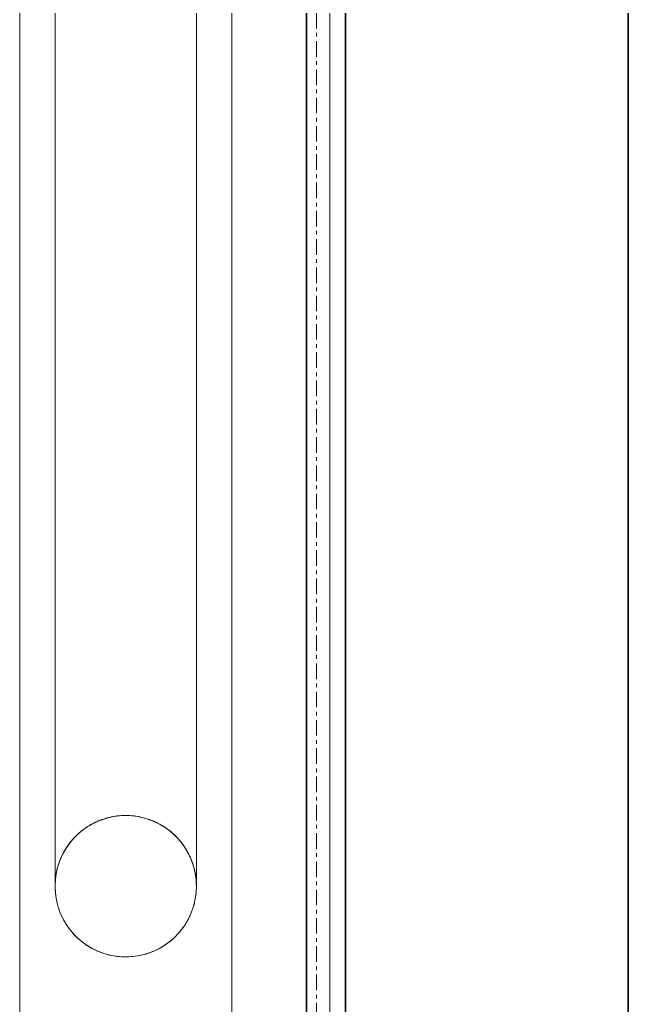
# Model space of a CAD drawing. Header units: millimetres. Extents: x -187664 to 435448, y -313239 to 299894.
# Drawn here: x 134017.9 to 134233.2, y -294757.9 to -294409.4 of the extents above; entities that cross this region are included whole.
import ezdxf

# ---------------------------------------------------------------- set-up
doc = ezdxf.new("R2010")
doc.units = ezdxf.units.MM
doc.linetypes.add('DPA_Grid _ Level 100', pattern=[10, 5.5, -1.6, 1.3, -1.6])
for name, color, linetype, lineweight in [('A-FLOR-HRAL', 7, 'Continuous', 25), ('A-GENM', 7, 'Continuous', 9), ('A-GLAZ-CWMG', 7, 'Continuous', 35), ('S-GRID', 7, 'Continuous', 0), ('WALL-E', 7, 'Continuous', 35)]:
    doc.layers.add(name, color=color, linetype=linetype, lineweight=lineweight)

# ---------------------------------------------------------------- blocks, each defined once
blk = doc.blocks.new('Rectangular Mullion - Mullion_H-Beam-17948301-2120-01 ENTRANCE 1 SECTION A')
at = {"layer": 'A-GLAZ-CWMG', "color": 7}
for p, q in [((-849117.13, 103450), (-849117.13, 101450)), ((-849117.1, 101450), (-849117.1, 103450)), ((-849017.13, 103450), (-849017.13, 101350)), ((-849017.1, 103450), (-849017.1, 101350))]:
    blk.add_line(p, q, dxfattribs=at)
blk = doc.blocks.new('BOLLARD - BOLLARD-17242057-2120-01 ENTRANCE 1 SECTION A')
at = {"layer": 'A-GENM', "color": 7}
blk.add_line((-849122.63, 101460), (-849122.63, 102410), dxfattribs=at)
blk = doc.blocks.new('Railing - 2800 _L_-10729080-2120-01 ENTRANCE 1 SECTION A')
at = {"layer": 'A-FLOR-HRAL', "color": 7, "lineweight": 9}
for p, q in [((-849219.87, 102508.5), (-849219.87, 101731)), ((-849169.87, 101731), (-849169.87, 102508.5))]:
    blk.add_line(p, q, dxfattribs=at)
at = {"layer": 'A-FLOR-HRAL', "color": 7, "lineweight": 18}
for start, end in [(0, 180), (180, 0)]:
    blk.add_arc((-849194.87, 101731), 25, start, end, dxfattribs=at)
at = {"layer": 'A-FLOR-HRAL', "color": 7, "lineweight": 9}
for points, knots in [([(-849203.11, 101754.6), (-849203.24, 101754.56), (-849203.8, 101754.36), (-849204.79, 101753.96), (-849206.05, 101753.38), (-849207.24, 101752.74), (-849208.37, 101752.06), (-849209.45, 101751.33), (-849210.47, 101750.55), (-849211.43, 101749.74), (-849212.34, 101748.9), (-849213.19, 101748.03), (-849213.98, 101747.14), (-849214.72, 101746.22), (-849215.63, 101744.97), (-849216.64, 101743.36), (-849217.65, 101741.38), (-849218.74, 101738.67), (-849219.64, 101735.22), (-849219.87, 101732.4), (-849219.87, 101731)], [0.1788554, 0.1788554, 0.1788554, 0.1788554, 0.1875, 0.21875, 0.25, 0.28125, 0.3125, 0.34375, 0.375, 0.40625, 0.4375, 0.46875, 0.5, 0.53125, 0.5625, 0.625, 0.6875, 0.75, 0.875, 1, 1, 1, 1]), ([(-849203.11, 101754.6), (-849203.24, 101754.56), (-849203.8, 101754.36), (-849204.79, 101753.96), (-849206.05, 101753.38), (-849207.24, 101752.74), (-849208.37, 101752.06), (-849209.45, 101751.33), (-849210.47, 101750.55), (-849211.43, 101749.74), (-849212.34, 101748.9), (-849213.19, 101748.03), (-849213.71, 101747.44), (-849213.97, 101747.13)], [0.1788554, 0.1788554, 0.1788554, 0.1788554, 0.1875, 0.21875, 0.25, 0.28125, 0.3125, 0.34375, 0.375, 0.40625, 0.4375, 0.46875, 0.5, 0.5, 0.5, 0.5]), ([(-849213.97, 101747.13), (-849213.71, 101747.44), (-849213.19, 101748.03), (-849212.34, 101748.9), (-849211.43, 101749.74), (-849210.47, 101750.55), (-849209.45, 101751.33), (-849208.37, 101752.06), (-849207.24, 101752.74), (-849206.05, 101753.38), (-849204.79, 101753.96), (-849203.8, 101754.36), (-849203.24, 101754.56), (-849203.11, 101754.6)], [0.5, 0.5, 0.5, 0.5, 0.53125, 0.5625, 0.59375, 0.625, 0.65625, 0.6875, 0.71875, 0.75, 0.78125, 0.8125, 0.8211446, 0.8211446, 0.8211446, 0.8211446]), ([(-849203.11, 101754.6), (-849203.24, 101754.56), (-849203.8, 101754.36), (-849204.79, 101753.96), (-849206.05, 101753.38), (-849207.24, 101752.74), (-849208.37, 101752.06), (-849209.45, 101751.33), (-849210.47, 101750.55), (-849211.43, 101749.74), (-849212.34, 101748.9), (-849213.19, 101748.03), (-849213.71, 101747.44), (-849213.97, 101747.13)], [0.1788554, 0.1788554, 0.1788554, 0.1788554, 0.1875, 0.21875, 0.25, 0.28125, 0.3125, 0.34375, 0.375, 0.40625, 0.4375, 0.46875, 0.5, 0.5, 0.5, 0.5]), ([(-849213.97, 101747.13), (-849213.71, 101747.44), (-849213.19, 101748.03), (-849212.34, 101748.9), (-849211.43, 101749.74), (-849210.47, 101750.55), (-849209.45, 101751.33), (-849208.37, 101752.06), (-849207.24, 101752.74), (-849206.05, 101753.38), (-849204.79, 101753.96), (-849203.8, 101754.36), (-849203.24, 101754.56), (-849203.11, 101754.6)], [0.5, 0.5, 0.5, 0.5, 0.53125, 0.5625, 0.59375, 0.625, 0.65625, 0.6875, 0.71875, 0.75, 0.78125, 0.8125, 0.8211446, 0.8211446, 0.8211446, 0.8211446]), ([(-849203.11, 101754.6), (-849203.24, 101754.56), (-849203.8, 101754.36), (-849204.79, 101753.96), (-849206.05, 101753.38), (-849207.24, 101752.74), (-849208.37, 101752.06), (-849209.45, 101751.33), (-849210.47, 101750.55), (-849211.43, 101749.74), (-849212.34, 101748.9), (-849213.19, 101748.03), (-849213.71, 101747.44), (-849213.97, 101747.13)], [0.1788554, 0.1788554, 0.1788554, 0.1788554, 0.1875, 0.21875, 0.25, 0.28125, 0.3125, 0.34375, 0.375, 0.40625, 0.4375, 0.46875, 0.5, 0.5, 0.5, 0.5]), ([(-849213.97, 101747.13), (-849213.71, 101747.44), (-849213.19, 101748.03), (-849212.34, 101748.9), (-849211.43, 101749.74), (-849210.47, 101750.55), (-849209.45, 101751.33), (-849208.37, 101752.06), (-849207.24, 101752.74), (-849206.05, 101753.38), (-849204.79, 101753.96), (-849203.8, 101754.36), (-849203.24, 101754.56), (-849203.11, 101754.6)], [0.5, 0.5, 0.5, 0.5, 0.53125, 0.5625, 0.59375, 0.625, 0.65625, 0.6875, 0.71875, 0.75, 0.78125, 0.8125, 0.8211446, 0.8211446, 0.8211446, 0.8211446]), ([(-849213.97, 101747.13), (-849213.71, 101747.44), (-849213.19, 101748.03), (-849212.34, 101748.9), (-849211.43, 101749.74), (-849210.47, 101750.55), (-849209.45, 101751.33), (-849208.37, 101752.06), (-849207.24, 101752.74), (-849206.05, 101753.38), (-849204.79, 101753.96), (-849203.8, 101754.36), (-849203.24, 101754.56), (-849203.11, 101754.6)], [0.5, 0.5, 0.5, 0.5, 0.53125, 0.5625, 0.59375, 0.625, 0.65625, 0.6875, 0.71875, 0.75, 0.78125, 0.8125, 0.8211446, 0.8211446, 0.8211446, 0.8211446]), ([(-849203.11, 101754.6), (-849203.24, 101754.56), (-849203.8, 101754.36), (-849204.79, 101753.96), (-849206.05, 101753.38), (-849207.24, 101752.74), (-849208.37, 101752.06), (-849209.45, 101751.33), (-849210.47, 101750.55), (-849211.43, 101749.74), (-849212.34, 101748.9), (-849213.19, 101748.03), (-849213.71, 101747.44), (-849213.97, 101747.13)], [0.1788554, 0.1788554, 0.1788554, 0.1788554, 0.1875, 0.21875, 0.25, 0.28125, 0.3125, 0.34375, 0.375, 0.40625, 0.4375, 0.46875, 0.5, 0.5, 0.5, 0.5]), ([(-849210.47, 101750.54), (-849209.44, 101751.36), (-849207.99, 101752.35), (-849206.43, 101753.18), (-849206.04, 101753.37)], [0.5753842, 0.5753842, 0.5753842, 0.5753842, 0.6785714, 0.7115096, 0.7115096, 0.7115096, 0.7115096]), ([(-849206.04, 101753.37), (-849205.63, 101753.57), (-849204.79, 101753.96), (-849203.8, 101754.36), (-849203.24, 101754.56), (-849203.11, 101754.6)], [0.75, 0.75, 0.75, 0.75, 0.78125, 0.8125, 0.82114459, 0.82114459, 0.82114459, 0.82114459]), ([(-849205.95, 101753.41), (-849205.74, 101753.52), (-849204.89, 101753.92), (-849203.94, 101754.31), (-849203.18, 101754.58), (-849203.1, 101754.61)], [0.71428571, 0.71428571, 0.71428571, 0.71428571, 0.73214286, 0.78571429, 0.79240731, 0.79240731, 0.79240731, 0.79240731]), ([(-849194.87, 101756), (-849195.88, 101756), (-849197.88, 101755.88), (-849200.32, 101755.43), (-849201.75, 101755.04), (-849202.25, 101754.89)], [0, 0, 0, 0, 0.0625, 0.125, 0.159008, 0.159008, 0.159008, 0.159008]), ([(-849202.25, 101754.89), (-849201.75, 101755.04), (-849200.32, 101755.43), (-849197.88, 101755.88), (-849195.88, 101756), (-849194.87, 101756)], [0.840992, 0.840992, 0.840992, 0.840992, 0.875, 0.9375, 1, 1, 1, 1]), ([(-849194.87, 101756), (-849195.88, 101756), (-849197.88, 101755.88), (-849200.32, 101755.43), (-849201.75, 101755.04), (-849202.25, 101754.89)], [0, 0, 0, 0, 0.0625, 0.125, 0.159008, 0.159008, 0.159008, 0.159008]), ([(-849202.25, 101754.89), (-849201.75, 101755.04), (-849200.32, 101755.43), (-849197.88, 101755.88), (-849195.88, 101756), (-849194.87, 101756)], [0.840992, 0.840992, 0.840992, 0.840992, 0.875, 0.9375, 1, 1, 1, 1]), ([(-849194.87, 101756), (-849195.88, 101756), (-849197.88, 101755.88), (-849200.32, 101755.43), (-849201.75, 101755.04), (-849202.25, 101754.89)], [0, 0, 0, 0, 0.0625, 0.125, 0.159008, 0.159008, 0.159008, 0.159008]), ([(-849202.25, 101754.89), (-849201.75, 101755.04), (-849200.32, 101755.43), (-849197.88, 101755.88), (-849195.88, 101756), (-849194.87, 101756)], [0.840992, 0.840992, 0.840992, 0.840992, 0.875, 0.9375, 1, 1, 1, 1]), ([(-849194.87, 101756), (-849195.88, 101756), (-849197.88, 101755.88), (-849200.32, 101755.43), (-849201.75, 101755.04), (-849202.25, 101754.89)], [0, 0, 0, 0, 0.0625, 0.125, 0.159008, 0.159008, 0.159008, 0.159008]), ([(-849202.25, 101754.89), (-849201.75, 101755.04), (-849200.32, 101755.43), (-849197.88, 101755.88), (-849195.88, 101756), (-849194.87, 101756)], [0.840992, 0.840992, 0.840992, 0.840992, 0.875, 0.9375, 1, 1, 1, 1]), ([(-849194.87, 101756), (-849195.88, 101756), (-849197.88, 101755.88), (-849200.32, 101755.43), (-849201.75, 101755.04), (-849202.25, 101754.89)], [0, 0, 0, 0, 0.0625, 0.125, 0.159008, 0.159008, 0.159008, 0.159008]), ([(-849202.21, 101754.9), (-849201.91, 101754.99), (-849201.42, 101755.13), (-849200.93, 101755.26), (-849200.75, 101755.3)], [0.8157514, 0.8157514, 0.8157514, 0.8157514, 0.83928571, 0.8537964, 0.8537964, 0.8537964, 0.8537964]), ([(-849200.62, 101755.33), (-849200.15, 101755.44), (-849198.29, 101755.82), (-849196.35, 101755.99), (-849194.87, 101756)], [0.8571429, 0.8571429, 0.8571429, 0.8571429, 0.8928571, 1, 1, 1, 1]), ([(-849187.29, 101754.82), (-849187.85, 101755), (-849189.35, 101755.42), (-849191.87, 101755.88), (-849193.86, 101756), (-849194.87, 101756)], [0.8363374, 0.8363374, 0.8363374, 0.8363374, 0.875, 0.9375, 1, 1, 1, 1]), ([(-849194.87, 101756), (-849193.86, 101756), (-849191.87, 101755.88), (-849189.35, 101755.42), (-849187.85, 101755), (-849187.29, 101754.82)], [0, 0, 0, 0, 0.0625, 0.125, 0.1636626, 0.1636626, 0.1636626, 0.1636626]), ([(-849187.29, 101754.82), (-849187.85, 101755), (-849189.35, 101755.42), (-849191.87, 101755.88), (-849193.86, 101756), (-849194.87, 101756)], [0.8363374, 0.8363374, 0.8363374, 0.8363374, 0.875, 0.9375, 1, 1, 1, 1]), ([(-849194.87, 101756), (-849193.86, 101756), (-849191.87, 101755.88), (-849189.35, 101755.42), (-849187.85, 101755), (-849187.29, 101754.82)], [0, 0, 0, 0, 0.0625, 0.125, 0.1636626, 0.1636626, 0.1636626, 0.1636626]), ([(-849187.29, 101754.82), (-849187.85, 101755), (-849189.35, 101755.42), (-849191.87, 101755.88), (-849193.86, 101756), (-849194.87, 101756)], [0.8363374, 0.8363374, 0.8363374, 0.8363374, 0.875, 0.9375, 1, 1, 1, 1]), ([(-849194.87, 101756), (-849193.86, 101756), (-849191.87, 101755.88), (-849189.35, 101755.42), (-849187.85, 101755), (-849187.29, 101754.82)], [0, 0, 0, 0, 0.0625, 0.125, 0.1636626, 0.1636626, 0.1636626, 0.1636626]), ([(-849187.29, 101754.82), (-849187.85, 101755), (-849189.35, 101755.42), (-849191.87, 101755.88), (-849193.86, 101756), (-849194.87, 101756)], [0.8363374, 0.8363374, 0.8363374, 0.8363374, 0.875, 0.9375, 1, 1, 1, 1]), ([(-849194.87, 101756), (-849193.86, 101756), (-849191.87, 101755.88), (-849189.35, 101755.42), (-849187.85, 101755), (-849187.29, 101754.82)], [0, 0, 0, 0, 0.0625, 0.125, 0.1636626, 0.1636626, 0.1636626, 0.1636626]), ([(-849187.29, 101754.82), (-849187.85, 101755), (-849189.35, 101755.42), (-849191.87, 101755.88), (-849193.86, 101756), (-849194.87, 101756)], [0.8363374, 0.8363374, 0.8363374, 0.8363374, 0.875, 0.9375, 1, 1, 1, 1]), ([(-849186.64, 101754.6), (-849186.51, 101754.56), (-849185.94, 101754.36), (-849184.95, 101753.96), (-849184.12, 101753.57), (-849183.71, 101753.37)], [0.17885541, 0.17885541, 0.17885541, 0.17885541, 0.1875, 0.21875, 0.25, 0.25, 0.25, 0.25]), ([(-849183.71, 101753.37), (-849184.12, 101753.57), (-849184.95, 101753.96), (-849185.94, 101754.36), (-849186.51, 101754.56), (-849186.64, 101754.6)], [0.75, 0.75, 0.75, 0.75, 0.78125, 0.8125, 0.82114459, 0.82114459, 0.82114459, 0.82114459]), ([(-849186.64, 101754.6), (-849186.51, 101754.56), (-849185.94, 101754.36), (-849184.95, 101753.96), (-849184.12, 101753.57), (-849183.71, 101753.37)], [0.17885541, 0.17885541, 0.17885541, 0.17885541, 0.1875, 0.21875, 0.25, 0.25, 0.25, 0.25]), ([(-849183.71, 101753.37), (-849184.12, 101753.57), (-849184.95, 101753.96), (-849185.94, 101754.36), (-849186.51, 101754.56), (-849186.64, 101754.6)], [0.75, 0.75, 0.75, 0.75, 0.78125, 0.8125, 0.82114459, 0.82114459, 0.82114459, 0.82114459]), ([(-849186.64, 101754.6), (-849186.51, 101754.56), (-849185.94, 101754.36), (-849184.95, 101753.96), (-849184.12, 101753.57), (-849183.71, 101753.37)], [0.17885541, 0.17885541, 0.17885541, 0.17885541, 0.1875, 0.21875, 0.25, 0.25, 0.25, 0.25]), ([(-849183.71, 101753.37), (-849184.12, 101753.57), (-849184.95, 101753.96), (-849185.94, 101754.36), (-849186.51, 101754.56), (-849186.64, 101754.6)], [0.75, 0.75, 0.75, 0.75, 0.78125, 0.8125, 0.82114459, 0.82114459, 0.82114459, 0.82114459]), ([(-849186.64, 101754.6), (-849186.51, 101754.56), (-849185.94, 101754.36), (-849184.95, 101753.96), (-849184.12, 101753.57), (-849183.71, 101753.37)], [0.17885541, 0.17885541, 0.17885541, 0.17885541, 0.1875, 0.21875, 0.25, 0.25, 0.25, 0.25]), ([(-849169.87, 101731), (-849169.87, 101732.4), (-849170.11, 101735.22), (-849171, 101738.67), (-849172.09, 101741.38), (-849173.11, 101743.36), (-849174.12, 101744.97), (-849175.03, 101746.22), (-849175.77, 101747.14), (-849176.56, 101748.03), (-849177.41, 101748.9), (-849178.31, 101749.74), (-849179.28, 101750.55), (-849180.3, 101751.33), (-849181.38, 101752.06), (-849182.51, 101752.74), (-849183.7, 101753.38), (-849184.95, 101753.96), (-849185.94, 101754.36), (-849186.51, 101754.56), (-849186.64, 101754.6)], [0, 0, 0, 0, 0.125, 0.25, 0.3125, 0.375, 0.4375, 0.46875, 0.5, 0.53125, 0.5625, 0.59375, 0.625, 0.65625, 0.6875, 0.71875, 0.75, 0.78125, 0.8125, 0.8211446, 0.8211446, 0.8211446, 0.8211446]), ([(-849186.64, 101754.6), (-849186.51, 101754.56), (-849185.94, 101754.36), (-849184.95, 101753.96), (-849184.12, 101753.57), (-849183.71, 101753.37)], [0.17885541, 0.17885541, 0.17885541, 0.17885541, 0.1875, 0.21875, 0.25, 0.25, 0.25, 0.25]), ([(-849183.71, 101753.37), (-849184.12, 101753.57), (-849184.95, 101753.96), (-849185.94, 101754.36), (-849186.51, 101754.56), (-849186.64, 101754.6)], [0.75, 0.75, 0.75, 0.75, 0.78125, 0.8125, 0.82114459, 0.82114459, 0.82114459, 0.82114459]), ([(-849182.9, 101752.95), (-849182.78, 101752.88), (-849182.26, 101752.59), (-849181.38, 101752.06), (-849180.3, 101751.33), (-849179.62, 101750.81), (-849179.29, 101750.55)], [0.271017, 0.271017, 0.271017, 0.271017, 0.28125, 0.3125, 0.34375, 0.375, 0.375, 0.375, 0.375]), ([(-849170.23, 101735.2), (-849170.47, 101736.6), (-849171, 101738.67), (-849172.09, 101741.38), (-849173.11, 101743.36), (-849174.12, 101744.97), (-849175.03, 101746.22), (-849175.77, 101747.14), (-849176.56, 101748.03), (-849177.41, 101748.9), (-849178.31, 101749.74), (-849179.28, 101750.55), (-849180.3, 101751.33), (-849181.38, 101752.06), (-849182.26, 101752.59), (-849182.78, 101752.88), (-849182.9, 101752.95)], [0.125, 0.125, 0.125, 0.125, 0.25, 0.3125, 0.375, 0.4375, 0.46875, 0.5, 0.53125, 0.5625, 0.59375, 0.625, 0.65625, 0.6875, 0.71875, 0.728983, 0.728983, 0.728983, 0.728983]), ([(-849182.9, 101752.95), (-849182.78, 101752.88), (-849182.26, 101752.59), (-849181.38, 101752.06), (-849180.3, 101751.33), (-849179.28, 101750.55), (-849178.31, 101749.74), (-849177.41, 101748.9), (-849176.56, 101748.03), (-849175.77, 101747.14), (-849175.03, 101746.22), (-849174.12, 101744.97), (-849173.11, 101743.36), (-849172.09, 101741.38), (-849171, 101738.67), (-849170.11, 101735.22), (-849169.87, 101732.4), (-849169.87, 101731)], [0.271017, 0.271017, 0.271017, 0.271017, 0.28125, 0.3125, 0.34375, 0.375, 0.40625, 0.4375, 0.46875, 0.5, 0.53125, 0.5625, 0.625, 0.6875, 0.75, 0.875, 1, 1, 1, 1]), ([(-849169.87, 101731), (-849169.87, 101732.4), (-849170.11, 101735.22), (-849171, 101738.67), (-849172.09, 101741.38), (-849173.11, 101743.36), (-849174.12, 101744.97), (-849175.03, 101746.22), (-849175.77, 101747.14), (-849176.56, 101748.03), (-849177.41, 101748.9), (-849178.31, 101749.74), (-849179.28, 101750.55), (-849180.3, 101751.33), (-849181.38, 101752.06), (-849182.26, 101752.59), (-849182.78, 101752.88), (-849182.9, 101752.95)], [0, 0, 0, 0, 0.125, 0.25, 0.3125, 0.375, 0.4375, 0.46875, 0.5, 0.53125, 0.5625, 0.59375, 0.625, 0.65625, 0.6875, 0.71875, 0.728983, 0.728983, 0.728983, 0.728983]), ([(-849182.9, 101752.95), (-849182.78, 101752.88), (-849182.26, 101752.59), (-849181.38, 101752.06), (-849180.3, 101751.33), (-849179.28, 101750.55), (-849178.31, 101749.74), (-849177.41, 101748.9), (-849176.56, 101748.03), (-849175.77, 101747.14), (-849175.03, 101746.22), (-849174.12, 101744.97), (-849173.11, 101743.36), (-849172.09, 101741.38), (-849171, 101738.67), (-849170.11, 101735.22), (-849169.87, 101732.4), (-849169.87, 101731)], [0.271017, 0.271017, 0.271017, 0.271017, 0.28125, 0.3125, 0.34375, 0.375, 0.40625, 0.4375, 0.46875, 0.5, 0.53125, 0.5625, 0.625, 0.6875, 0.75, 0.875, 1, 1, 1, 1]), ([(-849169.87, 101731), (-849169.87, 101732.4), (-849170.11, 101735.22), (-849171, 101738.67), (-849172.09, 101741.38), (-849173.11, 101743.36), (-849174.12, 101744.97), (-849175.03, 101746.22), (-849175.77, 101747.14), (-849176.56, 101748.03), (-849177.41, 101748.9), (-849178.31, 101749.74), (-849179.28, 101750.55), (-849180.3, 101751.33), (-849181.38, 101752.06), (-849182.26, 101752.59), (-849182.78, 101752.88), (-849182.9, 101752.95)], [0, 0, 0, 0, 0.125, 0.25, 0.3125, 0.375, 0.4375, 0.46875, 0.5, 0.53125, 0.5625, 0.59375, 0.625, 0.65625, 0.6875, 0.71875, 0.728983, 0.728983, 0.728983, 0.728983]), ([(-849182.9, 101752.95), (-849182.78, 101752.88), (-849182.26, 101752.59), (-849181.38, 101752.06), (-849180.3, 101751.33), (-849179.28, 101750.55), (-849178.31, 101749.74), (-849177.41, 101748.9), (-849176.56, 101748.03), (-849175.77, 101747.14), (-849175.03, 101746.22), (-849174.12, 101744.97), (-849173.11, 101743.36), (-849172.09, 101741.38), (-849171, 101738.67), (-849170.11, 101735.22), (-849169.87, 101732.4), (-849169.87, 101731)], [0.271017, 0.271017, 0.271017, 0.271017, 0.28125, 0.3125, 0.34375, 0.375, 0.40625, 0.4375, 0.46875, 0.5, 0.53125, 0.5625, 0.625, 0.6875, 0.75, 0.875, 1, 1, 1, 1]), ([(-849182.9, 101752.95), (-849182.78, 101752.88), (-849182.26, 101752.59), (-849181.38, 101752.06), (-849180.3, 101751.33), (-849179.28, 101750.55), (-849178.31, 101749.74), (-849177.41, 101748.9), (-849176.56, 101748.03), (-849175.77, 101747.14), (-849175.03, 101746.22), (-849174.12, 101744.97), (-849173.11, 101743.36), (-849172.09, 101741.38), (-849171, 101738.67), (-849170.11, 101735.22), (-849169.87, 101732.4), (-849169.87, 101731)], [0.271017, 0.271017, 0.271017, 0.271017, 0.28125, 0.3125, 0.34375, 0.375, 0.40625, 0.4375, 0.46875, 0.5, 0.53125, 0.5625, 0.625, 0.6875, 0.75, 0.875, 1, 1, 1, 1]), ([(-849169.87, 101731), (-849169.87, 101732.4), (-849170.11, 101735.22), (-849171, 101738.67), (-849172.09, 101741.38), (-849173.11, 101743.36), (-849174.12, 101744.97), (-849175.03, 101746.22), (-849175.77, 101747.14), (-849176.56, 101748.03), (-849177.41, 101748.9), (-849178.31, 101749.74), (-849179.28, 101750.55), (-849180.3, 101751.33), (-849181.38, 101752.06), (-849182.26, 101752.59), (-849182.78, 101752.88), (-849182.9, 101752.95)], [0, 0, 0, 0, 0.125, 0.25, 0.3125, 0.375, 0.4375, 0.46875, 0.5, 0.53125, 0.5625, 0.59375, 0.625, 0.65625, 0.6875, 0.71875, 0.728983, 0.728983, 0.728983, 0.728983]), ([(-849219.87, 101731), (-849219.87, 101732.4), (-849219.64, 101735.22), (-849218.74, 101738.67), (-849217.65, 101741.38), (-849216.64, 101743.36), (-849215.63, 101744.97), (-849214.77, 101746.15), (-849214.34, 101746.69), (-849214.15, 101746.92)], [0, 0, 0, 0, 0.125, 0.25, 0.3125, 0.375, 0.4375, 0.46875, 0.4927753, 0.4927753, 0.4927753, 0.4927753]), ([(-849214.15, 101746.92), (-849214.34, 101746.69), (-849214.77, 101746.15), (-849215.63, 101744.97), (-849216.64, 101743.36), (-849217.65, 101741.38), (-849218.74, 101738.67), (-849219.64, 101735.22), (-849219.87, 101732.4), (-849219.87, 101731)], [0.5072247, 0.5072247, 0.5072247, 0.5072247, 0.53125, 0.5625, 0.625, 0.6875, 0.75, 0.875, 1, 1, 1, 1]), ([(-849219.87, 101731), (-849219.87, 101732.4), (-849219.64, 101735.22), (-849218.74, 101738.67), (-849217.65, 101741.38), (-849216.64, 101743.36), (-849215.63, 101744.97), (-849214.77, 101746.15), (-849214.34, 101746.69), (-849214.15, 101746.92)], [0, 0, 0, 0, 0.125, 0.25, 0.3125, 0.375, 0.4375, 0.46875, 0.4927753, 0.4927753, 0.4927753, 0.4927753]), ([(-849214.15, 101746.92), (-849214.34, 101746.69), (-849214.77, 101746.15), (-849215.63, 101744.97), (-849216.64, 101743.36), (-849217.65, 101741.38), (-849218.74, 101738.67), (-849219.64, 101735.22), (-849219.87, 101732.4), (-849219.87, 101731)], [0.5072247, 0.5072247, 0.5072247, 0.5072247, 0.53125, 0.5625, 0.625, 0.6875, 0.75, 0.875, 1, 1, 1, 1]), ([(-849219.87, 101731), (-849219.87, 101732.4), (-849219.64, 101735.22), (-849218.74, 101738.67), (-849217.65, 101741.38), (-849216.64, 101743.36), (-849215.63, 101744.97), (-849214.77, 101746.15), (-849214.34, 101746.69), (-849214.15, 101746.92)], [0, 0, 0, 0, 0.125, 0.25, 0.3125, 0.375, 0.4375, 0.46875, 0.4927753, 0.4927753, 0.4927753, 0.4927753]), ([(-849219.87, 101731), (-849219.87, 101732.4), (-849219.64, 101735.22), (-849218.74, 101738.67), (-849217.65, 101741.38), (-849216.64, 101743.36), (-849215.63, 101744.97), (-849214.77, 101746.15), (-849214.34, 101746.69), (-849214.15, 101746.92)], [0, 0, 0, 0, 0.125, 0.25, 0.3125, 0.375, 0.4375, 0.46875, 0.4927753, 0.4927753, 0.4927753, 0.4927753]), ([(-849214.15, 101746.92), (-849214.34, 101746.69), (-849214.77, 101746.15), (-849215.63, 101744.97), (-849216.64, 101743.36), (-849217.65, 101741.38), (-849218.74, 101738.67), (-849219.64, 101735.22), (-849219.87, 101732.4), (-849219.87, 101731)], [0.5072247, 0.5072247, 0.5072247, 0.5072247, 0.53125, 0.5625, 0.625, 0.6875, 0.75, 0.875, 1, 1, 1, 1]), ([(-849214.15, 101746.92), (-849214.34, 101746.69), (-849214.77, 101746.15), (-849215.63, 101744.97), (-849216.64, 101743.36), (-849217.65, 101741.38), (-849218.74, 101738.67), (-849219.28, 101736.6), (-849219.52, 101735.2)], [0.5072247, 0.5072247, 0.5072247, 0.5072247, 0.53125, 0.5625, 0.625, 0.6875, 0.75, 0.875, 0.875, 0.875, 0.875]), ([(-849215.17, 101745.6), (-849215.02, 101745.81), (-849214.71, 101746.22), (-849214.39, 101746.63), (-849214.22, 101746.83)], [0.44807091, 0.44807091, 0.44807091, 0.44807091, 0.46875, 0.48960226, 0.48960226, 0.48960226, 0.48960226]), ([(-849175.53, 101746.83), (-849175.36, 101746.63), (-849175.04, 101746.22), (-849174.73, 101745.81), (-849174.58, 101745.6)], [0.51039774, 0.51039774, 0.51039774, 0.51039774, 0.53125, 0.55192909, 0.55192909, 0.55192909, 0.55192909]), ([(-849217.03, 101742.58), (-849216.92, 101742.79), (-849216.6, 101743.4), (-849215.98, 101744.43), (-849215.44, 101745.22), (-849215.15, 101745.63)], [0.30285241, 0.30285241, 0.30285241, 0.30285241, 0.32142857, 0.35714286, 0.39658277, 0.39658277, 0.39658277, 0.39658277]), ([(-849174.6, 101745.63), (-849174.04, 101744.85), (-849173.39, 101743.85), (-849172.82, 101742.79), (-849172.71, 101742.58)], [0.60341723, 0.60341723, 0.60341723, 0.60341723, 0.67857143, 0.69714759, 0.69714759, 0.69714759, 0.69714759]), ([(-849218.97, 101737.66), (-849218.81, 101738.26), (-849218.48, 101739.29), (-849218.03, 101740.42), (-849217.8, 101740.95), (-849217.76, 101741.06)], [0.16735526, 0.16735526, 0.16735526, 0.16735526, 0.21428571, 0.25, 0.25927194, 0.25927194, 0.25927194, 0.25927194]), ([(-849217.77, 101741.04), (-849217.72, 101741.15), (-849217.49, 101741.66), (-849217.25, 101742.16), (-849217.04, 101742.56)], [0.30208461, 0.30208461, 0.30208461, 0.30208461, 0.3125, 0.34971597, 0.34971597, 0.34971597, 0.34971597]), ([(-849172.71, 101742.56), (-849172.5, 101742.16), (-849172.25, 101741.66), (-849172.03, 101741.15), (-849171.98, 101741.04)], [0.65028403, 0.65028403, 0.65028403, 0.65028403, 0.6875, 0.69791539, 0.69791539, 0.69791539, 0.69791539]), ([(-849171.99, 101741.06), (-849171.76, 101740.53), (-849171.31, 101739.41), (-849170.94, 101738.26), (-849170.77, 101737.66)], [0.74072806, 0.74072806, 0.74072806, 0.74072806, 0.78571429, 0.83264474, 0.83264474, 0.83264474, 0.83264474]), ([(-849219.87, 101731), (-849219.86, 101731.99), (-849219.75, 101733.73), (-849219.49, 101735.41), (-849219.34, 101736.13)], [0, 0, 0, 0, 0.0714286, 0.1277051, 0.1277051, 0.1277051, 0.1277051]), ([(-849170.41, 101736.14), (-849170.36, 101735.87), (-849170.05, 101734.21), (-849169.9, 101732.49), (-849169.87, 101731)], [0.8722949, 0.8722949, 0.8722949, 0.8722949, 0.8928571, 1, 1, 1, 1]), ([(-849214.41, 101715.41), (-849215.26, 101716.47), (-849216.22, 101717.88), (-849217.18, 101719.7), (-849217.77, 101720.94), (-849218.44, 101722.56), (-849219.08, 101724.59), (-849219.66, 101727.35), (-849219.85, 101729.51), (-849219.87, 101731)], [0.5714286, 0.5714286, 0.5714286, 0.5714286, 0.6785714, 0.7053571, 0.7321429, 0.7857143, 0.8392857, 0.8928571, 1, 1, 1, 1]), ([(-849169.87, 101731), (-849169.89, 101730.01), (-849170.01, 101728.06), (-849170.48, 101725.26), (-849171.15, 101723), (-849171.84, 101721.26), (-849172.41, 101720), (-849173.04, 101718.79), (-849173.98, 101717.22), (-849174.77, 101716.11), (-849175.33, 101715.41)], [0, 0, 0, 0, 0.0714286, 0.1428571, 0.2142857, 0.25, 0.2857143, 0.3214286, 0.3571429, 0.4285714, 0.4285714, 0.4285714, 0.4285714]), ([(-849203.1, 101707.39), (-849204.08, 101707.73), (-849206.77, 101708.87), (-849210.73, 101711.41), (-849213.28, 101713.99), (-849214.41, 101715.41)], [0.2075927, 0.2075927, 0.2075927, 0.2075927, 0.2857143, 0.4285714, 0.5714286, 0.5714286, 0.5714286, 0.5714286]), ([(-849175.33, 101715.41), (-849176.46, 101713.99), (-849178.7, 101711.74), (-849181.94, 101709.52), (-849184.42, 101708.26), (-849185.81, 101707.69), (-849186.56, 101707.42), (-849186.65, 101707.39)], [0.4285714, 0.4285714, 0.4285714, 0.4285714, 0.5714286, 0.6785714, 0.7321429, 0.7857143, 0.7924073, 0.7924073, 0.7924073, 0.7924073]), ([(-849194.87, 101706), (-849196.84, 101706.01), (-849199.31, 101706.3), (-849201.69, 101706.94), (-849202.21, 101707.1)], [0, 0, 0, 0, 0.1428571, 0.1842486, 0.1842486, 0.1842486, 0.1842486]), ([(-849187.32, 101707.17), (-849187.69, 101707.05), (-849188.75, 101706.74), (-849191.22, 101706.2), (-849193.4, 101706.01), (-849194.87, 101706)], [0.8101563, 0.8101563, 0.8101563, 0.8101563, 0.8392857, 0.8928571, 1, 1, 1, 1])]:
    blk.add_open_spline(points, degree=3, knots=knots, dxfattribs=at)
for points in [[(-849210.46, 101750.55), (-849210.13, 101750.81), (-849209.45, 101751.33), (-849208.37, 101752.06), (-849207.24, 101752.74), (-849206.44, 101753.17), (-849206.04, 101753.37)], [(-849202.25, 101754.89), (-849201.75, 101755.04), (-849201.25, 101755.18), (-849200.74, 101755.3)], [(-849200.74, 101755.3), (-849199.8, 101755.53), (-849197.88, 101755.88), (-849195.88, 101756), (-849194.87, 101756)], [(-849194.87, 101756), (-849192.9, 101755.99), (-849190.99, 101755.77), (-849189.13, 101755.33)], [(-849194.87, 101756), (-849193.86, 101756), (-849191.87, 101755.88), (-849189.95, 101755.53), (-849189.01, 101755.3)], [(-849189.13, 101755.33), (-849188.52, 101755.19), (-849187.92, 101755.02), (-849187.32, 101754.83)], [(-849189.01, 101755.3), (-849188.43, 101755.16), (-849187.85, 101755), (-849187.29, 101754.82)], [(-849186.65, 101754.61), (-849185.67, 101754.27), (-849184.72, 101753.87), (-849183.8, 101753.41)], [(-849214.13, 101746.95), (-849213.07, 101748.22), (-849211.89, 101749.39), (-849210.59, 101750.44)], [(-849182.91, 101752.95), (-849181.62, 101752.25), (-849180.4, 101751.44), (-849179.28, 101750.54)], [(-849179.16, 101750.44), (-849177.83, 101749.36), (-849176.62, 101748.16), (-849175.53, 101746.84)], [(-849219.34, 101736.12), (-849219.24, 101736.63), (-849219.12, 101737.13), (-849218.98, 101737.64)], [(-849170.77, 101737.64), (-849170.63, 101737.13), (-849170.51, 101736.63), (-849170.4, 101736.12)]]:
    blk.add_open_spline(points, degree=3, dxfattribs=at)
blk = doc.blocks.new('Railing - 2800 _L_-V381-2120-01 ENTRANCE 1 SECTION A')
at = {"layer": 'A-FLOR-HRAL', "color": 7, "lineweight": 9}
for p, q in [((-849232.37, 102625), (-849232.37, 101453.2)), ((-849157.37, 101453.2), (-849157.37, 102625)), ((-849219.87, 102508.5), (-849219.87, 101731)), ((-849169.87, 101731), (-849169.87, 102508.5))]:
    blk.add_line(p, q, dxfattribs=at)
at = {"layer": 'A-FLOR-HRAL', "color": 7, "lineweight": 18}
for start, end in [(0, 180), (180, 0)]:
    blk.add_arc((-849194.87, 101731), 25, start, end, dxfattribs=at)
at = {"layer": 'A-FLOR-HRAL', "color": 7, "lineweight": 9}
for points, knots in [([(-849213.97, 101747.13), (-849213.71, 101747.44), (-849213.19, 101748.03), (-849212.34, 101748.9), (-849211.43, 101749.74), (-849210.47, 101750.55), (-849209.45, 101751.33), (-849208.37, 101752.06), (-849207.24, 101752.74), (-849206.05, 101753.38), (-849204.79, 101753.96), (-849203.8, 101754.36), (-849203.24, 101754.56), (-849203.11, 101754.6)], [0.5, 0.5, 0.5, 0.5, 0.53125, 0.5625, 0.59375, 0.625, 0.65625, 0.6875, 0.71875, 0.75, 0.78125, 0.8125, 0.8211446, 0.8211446, 0.8211446, 0.8211446]), ([(-849203.11, 101754.6), (-849203.24, 101754.56), (-849203.8, 101754.36), (-849204.79, 101753.96), (-849206.05, 101753.38), (-849207.24, 101752.74), (-849208.37, 101752.06), (-849209.45, 101751.33), (-849210.47, 101750.55), (-849211.43, 101749.74), (-849212.34, 101748.9), (-849213.19, 101748.03), (-849213.71, 101747.44), (-849213.97, 101747.13)], [0.1788554, 0.1788554, 0.1788554, 0.1788554, 0.1875, 0.21875, 0.25, 0.28125, 0.3125, 0.34375, 0.375, 0.40625, 0.4375, 0.46875, 0.5, 0.5, 0.5, 0.5]), ([(-849213.97, 101747.13), (-849213.71, 101747.44), (-849213.19, 101748.03), (-849212.34, 101748.9), (-849211.43, 101749.74), (-849210.47, 101750.55), (-849209.45, 101751.33), (-849208.37, 101752.06), (-849207.24, 101752.74), (-849206.05, 101753.38), (-849204.79, 101753.96), (-849203.8, 101754.36), (-849203.24, 101754.56), (-849203.11, 101754.6)], [0.5, 0.5, 0.5, 0.5, 0.53125, 0.5625, 0.59375, 0.625, 0.65625, 0.6875, 0.71875, 0.75, 0.78125, 0.8125, 0.8211446, 0.8211446, 0.8211446, 0.8211446]), ([(-849203.11, 101754.6), (-849203.24, 101754.56), (-849203.8, 101754.36), (-849204.79, 101753.96), (-849206.05, 101753.38), (-849207.24, 101752.74), (-849208.37, 101752.06), (-849209.45, 101751.33), (-849210.47, 101750.55), (-849211.43, 101749.74), (-849212.34, 101748.9), (-849213.19, 101748.03), (-849213.71, 101747.44), (-849213.97, 101747.13)], [0.1788554, 0.1788554, 0.1788554, 0.1788554, 0.1875, 0.21875, 0.25, 0.28125, 0.3125, 0.34375, 0.375, 0.40625, 0.4375, 0.46875, 0.5, 0.5, 0.5, 0.5]), ([(-849213.97, 101747.13), (-849213.71, 101747.44), (-849213.19, 101748.03), (-849212.34, 101748.9), (-849211.43, 101749.74), (-849210.47, 101750.55), (-849209.45, 101751.33), (-849208.37, 101752.06), (-849207.24, 101752.74), (-849206.05, 101753.38), (-849204.79, 101753.96), (-849203.8, 101754.36), (-849203.24, 101754.56), (-849203.11, 101754.6)], [0.5, 0.5, 0.5, 0.5, 0.53125, 0.5625, 0.59375, 0.625, 0.65625, 0.6875, 0.71875, 0.75, 0.78125, 0.8125, 0.8211446, 0.8211446, 0.8211446, 0.8211446]), ([(-849203.11, 101754.6), (-849203.24, 101754.56), (-849203.8, 101754.36), (-849204.79, 101753.96), (-849206.05, 101753.38), (-849207.24, 101752.74), (-849208.37, 101752.06), (-849209.45, 101751.33), (-849210.47, 101750.55), (-849211.43, 101749.74), (-849212.34, 101748.9), (-849213.19, 101748.03), (-849213.71, 101747.44), (-849213.97, 101747.13)], [0.1788554, 0.1788554, 0.1788554, 0.1788554, 0.1875, 0.21875, 0.25, 0.28125, 0.3125, 0.34375, 0.375, 0.40625, 0.4375, 0.46875, 0.5, 0.5, 0.5, 0.5]), ([(-849213.97, 101747.13), (-849213.71, 101747.44), (-849213.19, 101748.03), (-849212.34, 101748.9), (-849211.43, 101749.74), (-849210.47, 101750.55), (-849209.45, 101751.33), (-849208.37, 101752.06), (-849207.24, 101752.74), (-849206.05, 101753.38), (-849204.79, 101753.96), (-849203.8, 101754.36), (-849203.24, 101754.56), (-849203.11, 101754.6)], [0.5, 0.5, 0.5, 0.5, 0.53125, 0.5625, 0.59375, 0.625, 0.65625, 0.6875, 0.71875, 0.75, 0.78125, 0.8125, 0.8211446, 0.8211446, 0.8211446, 0.8211446]), ([(-849203.11, 101754.6), (-849203.24, 101754.56), (-849203.8, 101754.36), (-849204.79, 101753.96), (-849206.05, 101753.38), (-849207.24, 101752.74), (-849208.37, 101752.06), (-849209.45, 101751.33), (-849210.47, 101750.55), (-849211.43, 101749.74), (-849212.34, 101748.9), (-849213.19, 101748.03), (-849213.71, 101747.44), (-849213.97, 101747.13)], [0.1788554, 0.1788554, 0.1788554, 0.1788554, 0.1875, 0.21875, 0.25, 0.28125, 0.3125, 0.34375, 0.375, 0.40625, 0.4375, 0.46875, 0.5, 0.5, 0.5, 0.5]), ([(-849210.47, 101750.54), (-849209.44, 101751.36), (-849207.99, 101752.35), (-849206.43, 101753.18), (-849206.04, 101753.37)], [0.5753842, 0.5753842, 0.5753842, 0.5753842, 0.6785714, 0.7115096, 0.7115096, 0.7115096, 0.7115096]), ([(-849205.95, 101753.41), (-849205.74, 101753.52), (-849204.89, 101753.92), (-849203.94, 101754.31), (-849203.18, 101754.58), (-849203.1, 101754.61)], [0.71428571, 0.71428571, 0.71428571, 0.71428571, 0.73214286, 0.78571429, 0.79240731, 0.79240731, 0.79240731, 0.79240731]), ([(-849202.25, 101754.89), (-849201.75, 101755.04), (-849200.32, 101755.43), (-849197.88, 101755.88), (-849195.88, 101756), (-849194.87, 101756)], [0.840992, 0.840992, 0.840992, 0.840992, 0.875, 0.9375, 1, 1, 1, 1]), ([(-849194.87, 101756), (-849195.88, 101756), (-849197.88, 101755.88), (-849200.32, 101755.43), (-849201.75, 101755.04), (-849202.25, 101754.89)], [0, 0, 0, 0, 0.0625, 0.125, 0.159008, 0.159008, 0.159008, 0.159008]), ([(-849202.25, 101754.89), (-849201.75, 101755.04), (-849200.32, 101755.43), (-849197.88, 101755.88), (-849195.88, 101756), (-849194.87, 101756)], [0.840992, 0.840992, 0.840992, 0.840992, 0.875, 0.9375, 1, 1, 1, 1]), ([(-849194.87, 101756), (-849195.88, 101756), (-849197.88, 101755.88), (-849200.32, 101755.43), (-849201.75, 101755.04), (-849202.25, 101754.89)], [0, 0, 0, 0, 0.0625, 0.125, 0.159008, 0.159008, 0.159008, 0.159008]), ([(-849202.25, 101754.89), (-849201.75, 101755.04), (-849200.32, 101755.43), (-849197.88, 101755.88), (-849195.88, 101756), (-849194.87, 101756)], [0.840992, 0.840992, 0.840992, 0.840992, 0.875, 0.9375, 1, 1, 1, 1]), ([(-849194.87, 101756), (-849195.88, 101756), (-849197.88, 101755.88), (-849200.32, 101755.43), (-849201.75, 101755.04), (-849202.25, 101754.89)], [0, 0, 0, 0, 0.0625, 0.125, 0.159008, 0.159008, 0.159008, 0.159008]), ([(-849202.25, 101754.89), (-849201.75, 101755.04), (-849200.32, 101755.43), (-849197.88, 101755.88), (-849195.88, 101756), (-849194.87, 101756)], [0.840992, 0.840992, 0.840992, 0.840992, 0.875, 0.9375, 1, 1, 1, 1]), ([(-849194.87, 101756), (-849195.88, 101756), (-849197.88, 101755.88), (-849200.32, 101755.43), (-849201.75, 101755.04), (-849202.25, 101754.89)], [0, 0, 0, 0, 0.0625, 0.125, 0.159008, 0.159008, 0.159008, 0.159008]), ([(-849202.21, 101754.9), (-849201.91, 101754.99), (-849201.42, 101755.13), (-849200.93, 101755.26), (-849200.75, 101755.3)], [0.8157514, 0.8157514, 0.8157514, 0.8157514, 0.83928571, 0.8537964, 0.8537964, 0.8537964, 0.8537964]), ([(-849200.62, 101755.33), (-849200.15, 101755.44), (-849198.29, 101755.82), (-849196.35, 101755.99), (-849194.87, 101756)], [0.8571429, 0.8571429, 0.8571429, 0.8571429, 0.8928571, 1, 1, 1, 1]), ([(-849194.87, 101756), (-849193.86, 101756), (-849191.87, 101755.88), (-849189.35, 101755.42), (-849187.85, 101755), (-849187.29, 101754.82)], [0, 0, 0, 0, 0.0625, 0.125, 0.1636626, 0.1636626, 0.1636626, 0.1636626]), ([(-849187.29, 101754.82), (-849187.85, 101755), (-849189.35, 101755.42), (-849191.87, 101755.88), (-849193.86, 101756), (-849194.87, 101756)], [0.8363374, 0.8363374, 0.8363374, 0.8363374, 0.875, 0.9375, 1, 1, 1, 1]), ([(-849194.87, 101756), (-849193.86, 101756), (-849191.87, 101755.88), (-849189.35, 101755.42), (-849187.85, 101755), (-849187.29, 101754.82)], [0, 0, 0, 0, 0.0625, 0.125, 0.1636626, 0.1636626, 0.1636626, 0.1636626]), ([(-849187.29, 101754.82), (-849187.85, 101755), (-849189.35, 101755.42), (-849191.87, 101755.88), (-849193.86, 101756), (-849194.87, 101756)], [0.8363374, 0.8363374, 0.8363374, 0.8363374, 0.875, 0.9375, 1, 1, 1, 1]), ([(-849194.87, 101756), (-849193.86, 101756), (-849191.87, 101755.88), (-849189.35, 101755.42), (-849187.85, 101755), (-849187.29, 101754.82)], [0, 0, 0, 0, 0.0625, 0.125, 0.1636626, 0.1636626, 0.1636626, 0.1636626]), ([(-849187.29, 101754.82), (-849187.85, 101755), (-849189.35, 101755.42), (-849191.87, 101755.88), (-849193.86, 101756), (-849194.87, 101756)], [0.8363374, 0.8363374, 0.8363374, 0.8363374, 0.875, 0.9375, 1, 1, 1, 1]), ([(-849194.87, 101756), (-849193.86, 101756), (-849191.87, 101755.88), (-849189.35, 101755.42), (-849187.85, 101755), (-849187.29, 101754.82)], [0, 0, 0, 0, 0.0625, 0.125, 0.1636626, 0.1636626, 0.1636626, 0.1636626]), ([(-849187.29, 101754.82), (-849187.85, 101755), (-849189.35, 101755.42), (-849191.87, 101755.88), (-849193.86, 101756), (-849194.87, 101756)], [0.8363374, 0.8363374, 0.8363374, 0.8363374, 0.875, 0.9375, 1, 1, 1, 1]), ([(-849186.64, 101754.6), (-849186.51, 101754.56), (-849185.94, 101754.36), (-849184.95, 101753.96), (-849184.12, 101753.57), (-849183.71, 101753.37)], [0.17885541, 0.17885541, 0.17885541, 0.17885541, 0.1875, 0.21875, 0.25, 0.25, 0.25, 0.25]), ([(-849183.71, 101753.37), (-849184.12, 101753.57), (-849184.95, 101753.96), (-849185.94, 101754.36), (-849186.51, 101754.56), (-849186.64, 101754.6)], [0.75, 0.75, 0.75, 0.75, 0.78125, 0.8125, 0.82114459, 0.82114459, 0.82114459, 0.82114459]), ([(-849186.64, 101754.6), (-849186.51, 101754.56), (-849185.94, 101754.36), (-849184.95, 101753.96), (-849184.12, 101753.57), (-849183.71, 101753.37)], [0.17885541, 0.17885541, 0.17885541, 0.17885541, 0.1875, 0.21875, 0.25, 0.25, 0.25, 0.25]), ([(-849183.71, 101753.37), (-849184.12, 101753.57), (-849184.95, 101753.96), (-849185.94, 101754.36), (-849186.51, 101754.56), (-849186.64, 101754.6)], [0.75, 0.75, 0.75, 0.75, 0.78125, 0.8125, 0.82114459, 0.82114459, 0.82114459, 0.82114459]), ([(-849186.64, 101754.6), (-849186.51, 101754.56), (-849185.94, 101754.36), (-849184.95, 101753.96), (-849184.12, 101753.57), (-849183.71, 101753.37)], [0.17885541, 0.17885541, 0.17885541, 0.17885541, 0.1875, 0.21875, 0.25, 0.25, 0.25, 0.25]), ([(-849183.71, 101753.37), (-849184.12, 101753.57), (-849184.95, 101753.96), (-849185.94, 101754.36), (-849186.51, 101754.56), (-849186.64, 101754.6)], [0.75, 0.75, 0.75, 0.75, 0.78125, 0.8125, 0.82114459, 0.82114459, 0.82114459, 0.82114459]), ([(-849186.64, 101754.6), (-849186.51, 101754.56), (-849185.94, 101754.36), (-849184.95, 101753.96), (-849184.12, 101753.57), (-849183.71, 101753.37)], [0.17885541, 0.17885541, 0.17885541, 0.17885541, 0.1875, 0.21875, 0.25, 0.25, 0.25, 0.25]), ([(-849183.71, 101753.37), (-849184.12, 101753.57), (-849184.95, 101753.96), (-849185.94, 101754.36), (-849186.51, 101754.56), (-849186.64, 101754.6)], [0.75, 0.75, 0.75, 0.75, 0.78125, 0.8125, 0.82114459, 0.82114459, 0.82114459, 0.82114459]), ([(-849182.9, 101752.95), (-849182.78, 101752.88), (-849182.26, 101752.59), (-849181.38, 101752.06), (-849180.3, 101751.33), (-849179.28, 101750.55), (-849178.31, 101749.74), (-849177.41, 101748.9), (-849176.56, 101748.03), (-849175.77, 101747.14), (-849175.03, 101746.22), (-849174.12, 101744.97), (-849173.11, 101743.36), (-849172.09, 101741.38), (-849171, 101738.67), (-849170.11, 101735.22), (-849169.87, 101732.4), (-849169.87, 101731)], [0.271017, 0.271017, 0.271017, 0.271017, 0.28125, 0.3125, 0.34375, 0.375, 0.40625, 0.4375, 0.46875, 0.5, 0.53125, 0.5625, 0.625, 0.6875, 0.75, 0.875, 1, 1, 1, 1]), ([(-849169.87, 101731), (-849169.87, 101732.4), (-849170.11, 101735.22), (-849171, 101738.67), (-849172.09, 101741.38), (-849173.11, 101743.36), (-849174.12, 101744.97), (-849175.03, 101746.22), (-849175.77, 101747.14), (-849176.56, 101748.03), (-849177.41, 101748.9), (-849178.31, 101749.74), (-849179.28, 101750.55), (-849180.3, 101751.33), (-849181.38, 101752.06), (-849182.26, 101752.59), (-849182.78, 101752.88), (-849182.9, 101752.95)], [0, 0, 0, 0, 0.125, 0.25, 0.3125, 0.375, 0.4375, 0.46875, 0.5, 0.53125, 0.5625, 0.59375, 0.625, 0.65625, 0.6875, 0.71875, 0.728983, 0.728983, 0.728983, 0.728983]), ([(-849182.9, 101752.95), (-849182.78, 101752.88), (-849182.26, 101752.59), (-849181.38, 101752.06), (-849180.3, 101751.33), (-849179.28, 101750.55), (-849178.31, 101749.74), (-849177.41, 101748.9), (-849176.56, 101748.03), (-849175.77, 101747.14), (-849175.03, 101746.22), (-849174.12, 101744.97), (-849173.11, 101743.36), (-849172.09, 101741.38), (-849171, 101738.67), (-849170.11, 101735.22), (-849169.87, 101732.4), (-849169.87, 101731)], [0.271017, 0.271017, 0.271017, 0.271017, 0.28125, 0.3125, 0.34375, 0.375, 0.40625, 0.4375, 0.46875, 0.5, 0.53125, 0.5625, 0.625, 0.6875, 0.75, 0.875, 1, 1, 1, 1]), ([(-849169.87, 101731), (-849169.87, 101732.4), (-849170.11, 101735.22), (-849171, 101738.67), (-849172.09, 101741.38), (-849173.11, 101743.36), (-849174.12, 101744.97), (-849175.03, 101746.22), (-849175.77, 101747.14), (-849176.56, 101748.03), (-849177.41, 101748.9), (-849178.31, 101749.74), (-849179.28, 101750.55), (-849180.3, 101751.33), (-849181.38, 101752.06), (-849182.26, 101752.59), (-849182.78, 101752.88), (-849182.9, 101752.95)], [0, 0, 0, 0, 0.125, 0.25, 0.3125, 0.375, 0.4375, 0.46875, 0.5, 0.53125, 0.5625, 0.59375, 0.625, 0.65625, 0.6875, 0.71875, 0.728983, 0.728983, 0.728983, 0.728983]), ([(-849182.9, 101752.95), (-849182.78, 101752.88), (-849182.26, 101752.59), (-849181.38, 101752.06), (-849180.3, 101751.33), (-849179.28, 101750.55), (-849178.31, 101749.74), (-849177.41, 101748.9), (-849176.56, 101748.03), (-849175.77, 101747.14), (-849175.03, 101746.22), (-849174.12, 101744.97), (-849173.11, 101743.36), (-849172.09, 101741.38), (-849171, 101738.67), (-849170.11, 101735.22), (-849169.87, 101732.4), (-849169.87, 101731)], [0.271017, 0.271017, 0.271017, 0.271017, 0.28125, 0.3125, 0.34375, 0.375, 0.40625, 0.4375, 0.46875, 0.5, 0.53125, 0.5625, 0.625, 0.6875, 0.75, 0.875, 1, 1, 1, 1]), ([(-849169.87, 101731), (-849169.87, 101732.4), (-849170.11, 101735.22), (-849171, 101738.67), (-849172.09, 101741.38), (-849173.11, 101743.36), (-849174.12, 101744.97), (-849175.03, 101746.22), (-849175.77, 101747.14), (-849176.56, 101748.03), (-849177.41, 101748.9), (-849178.31, 101749.74), (-849179.28, 101750.55), (-849180.3, 101751.33), (-849181.38, 101752.06), (-849182.26, 101752.59), (-849182.78, 101752.88), (-849182.9, 101752.95)], [0, 0, 0, 0, 0.125, 0.25, 0.3125, 0.375, 0.4375, 0.46875, 0.5, 0.53125, 0.5625, 0.59375, 0.625, 0.65625, 0.6875, 0.71875, 0.728983, 0.728983, 0.728983, 0.728983]), ([(-849182.9, 101752.95), (-849182.78, 101752.88), (-849182.26, 101752.59), (-849181.38, 101752.06), (-849180.3, 101751.33), (-849179.28, 101750.55), (-849178.31, 101749.74), (-849177.41, 101748.9), (-849176.56, 101748.03), (-849175.77, 101747.14), (-849175.03, 101746.22), (-849174.12, 101744.97), (-849173.11, 101743.36), (-849172.09, 101741.38), (-849171, 101738.67), (-849170.11, 101735.22), (-849169.87, 101732.4), (-849169.87, 101731)], [0.271017, 0.271017, 0.271017, 0.271017, 0.28125, 0.3125, 0.34375, 0.375, 0.40625, 0.4375, 0.46875, 0.5, 0.53125, 0.5625, 0.625, 0.6875, 0.75, 0.875, 1, 1, 1, 1]), ([(-849169.87, 101731), (-849169.87, 101732.4), (-849170.11, 101735.22), (-849171, 101738.67), (-849172.09, 101741.38), (-849173.11, 101743.36), (-849174.12, 101744.97), (-849175.03, 101746.22), (-849175.77, 101747.14), (-849176.56, 101748.03), (-849177.41, 101748.9), (-849178.31, 101749.74), (-849179.28, 101750.55), (-849180.3, 101751.33), (-849181.38, 101752.06), (-849182.26, 101752.59), (-849182.78, 101752.88), (-849182.9, 101752.95)], [0, 0, 0, 0, 0.125, 0.25, 0.3125, 0.375, 0.4375, 0.46875, 0.5, 0.53125, 0.5625, 0.59375, 0.625, 0.65625, 0.6875, 0.71875, 0.728983, 0.728983, 0.728983, 0.728983]), ([(-849219.87, 101731), (-849219.87, 101732.4), (-849219.64, 101735.22), (-849218.74, 101738.67), (-849217.65, 101741.38), (-849216.64, 101743.36), (-849215.63, 101744.97), (-849214.77, 101746.15), (-849214.34, 101746.69), (-849214.15, 101746.92)], [0, 0, 0, 0, 0.125, 0.25, 0.3125, 0.375, 0.4375, 0.46875, 0.4927753, 0.4927753, 0.4927753, 0.4927753]), ([(-849214.15, 101746.92), (-849214.34, 101746.69), (-849214.77, 101746.15), (-849215.63, 101744.97), (-849216.64, 101743.36), (-849217.65, 101741.38), (-849218.74, 101738.67), (-849219.64, 101735.22), (-849219.87, 101732.4), (-849219.87, 101731)], [0.5072247, 0.5072247, 0.5072247, 0.5072247, 0.53125, 0.5625, 0.625, 0.6875, 0.75, 0.875, 1, 1, 1, 1]), ([(-849219.87, 101731), (-849219.87, 101732.4), (-849219.64, 101735.22), (-849218.74, 101738.67), (-849217.65, 101741.38), (-849216.64, 101743.36), (-849215.63, 101744.97), (-849214.77, 101746.15), (-849214.34, 101746.69), (-849214.15, 101746.92)], [0, 0, 0, 0, 0.125, 0.25, 0.3125, 0.375, 0.4375, 0.46875, 0.4927753, 0.4927753, 0.4927753, 0.4927753]), ([(-849214.15, 101746.92), (-849214.34, 101746.69), (-849214.77, 101746.15), (-849215.63, 101744.97), (-849216.64, 101743.36), (-849217.65, 101741.38), (-849218.74, 101738.67), (-849219.64, 101735.22), (-849219.87, 101732.4), (-849219.87, 101731)], [0.5072247, 0.5072247, 0.5072247, 0.5072247, 0.53125, 0.5625, 0.625, 0.6875, 0.75, 0.875, 1, 1, 1, 1]), ([(-849219.87, 101731), (-849219.87, 101732.4), (-849219.64, 101735.22), (-849218.74, 101738.67), (-849217.65, 101741.38), (-849216.64, 101743.36), (-849215.63, 101744.97), (-849214.77, 101746.15), (-849214.34, 101746.69), (-849214.15, 101746.92)], [0, 0, 0, 0, 0.125, 0.25, 0.3125, 0.375, 0.4375, 0.46875, 0.4927753, 0.4927753, 0.4927753, 0.4927753]), ([(-849214.15, 101746.92), (-849214.34, 101746.69), (-849214.77, 101746.15), (-849215.63, 101744.97), (-849216.64, 101743.36), (-849217.65, 101741.38), (-849218.74, 101738.67), (-849219.64, 101735.22), (-849219.87, 101732.4), (-849219.87, 101731)], [0.5072247, 0.5072247, 0.5072247, 0.5072247, 0.53125, 0.5625, 0.625, 0.6875, 0.75, 0.875, 1, 1, 1, 1]), ([(-849219.87, 101731), (-849219.87, 101732.4), (-849219.64, 101735.22), (-849218.74, 101738.67), (-849217.65, 101741.38), (-849216.64, 101743.36), (-849215.63, 101744.97), (-849214.77, 101746.15), (-849214.34, 101746.69), (-849214.15, 101746.92)], [0, 0, 0, 0, 0.125, 0.25, 0.3125, 0.375, 0.4375, 0.46875, 0.4927753, 0.4927753, 0.4927753, 0.4927753]), ([(-849214.15, 101746.92), (-849214.34, 101746.69), (-849214.77, 101746.15), (-849215.63, 101744.97), (-849216.64, 101743.36), (-849217.65, 101741.38), (-849218.74, 101738.67), (-849219.64, 101735.22), (-849219.87, 101732.4), (-849219.87, 101731)], [0.5072247, 0.5072247, 0.5072247, 0.5072247, 0.53125, 0.5625, 0.625, 0.6875, 0.75, 0.875, 1, 1, 1, 1]), ([(-849217.03, 101742.58), (-849216.92, 101742.79), (-849216.6, 101743.4), (-849215.98, 101744.43), (-849215.44, 101745.22), (-849215.15, 101745.63)], [0.30285241, 0.30285241, 0.30285241, 0.30285241, 0.32142857, 0.35714286, 0.39658277, 0.39658277, 0.39658277, 0.39658277]), ([(-849174.6, 101745.63), (-849174.04, 101744.85), (-849173.39, 101743.85), (-849172.82, 101742.79), (-849172.71, 101742.58)], [0.60341723, 0.60341723, 0.60341723, 0.60341723, 0.67857143, 0.69714759, 0.69714759, 0.69714759, 0.69714759]), ([(-849218.97, 101737.66), (-849218.81, 101738.26), (-849218.48, 101739.29), (-849218.03, 101740.42), (-849217.8, 101740.95), (-849217.76, 101741.06)], [0.16735526, 0.16735526, 0.16735526, 0.16735526, 0.21428571, 0.25, 0.25927194, 0.25927194, 0.25927194, 0.25927194]), ([(-849171.99, 101741.06), (-849171.76, 101740.53), (-849171.31, 101739.41), (-849170.94, 101738.26), (-849170.77, 101737.66)], [0.74072806, 0.74072806, 0.74072806, 0.74072806, 0.78571429, 0.83264474, 0.83264474, 0.83264474, 0.83264474]), ([(-849219.87, 101731), (-849219.86, 101731.99), (-849219.75, 101733.73), (-849219.49, 101735.41), (-849219.34, 101736.13)], [0, 0, 0, 0, 0.0714286, 0.1277051, 0.1277051, 0.1277051, 0.1277051]), ([(-849170.41, 101736.14), (-849170.36, 101735.87), (-849170.05, 101734.21), (-849169.9, 101732.49), (-849169.87, 101731)], [0.8722949, 0.8722949, 0.8722949, 0.8722949, 0.8928571, 1, 1, 1, 1]), ([(-849203.1, 101707.39), (-849204.08, 101707.73), (-849206.77, 101708.87), (-849210.73, 101711.41), (-849214.24, 101714.96), (-849216.22, 101717.88), (-849217.18, 101719.7), (-849217.77, 101720.94), (-849218.44, 101722.56), (-849219.08, 101724.59), (-849219.66, 101727.35), (-849219.85, 101729.51), (-849219.87, 101731)], [0.2075927, 0.2075927, 0.2075927, 0.2075927, 0.2857143, 0.4285714, 0.5714286, 0.6785714, 0.7053571, 0.7321429, 0.7857143, 0.8392857, 0.8928571, 1, 1, 1, 1]), ([(-849169.87, 101731), (-849169.89, 101730.01), (-849170.01, 101728.06), (-849170.48, 101725.26), (-849171.15, 101723), (-849171.84, 101721.26), (-849172.41, 101720), (-849173.04, 101718.79), (-849173.98, 101717.22), (-849175.82, 101714.64), (-849178.7, 101711.74), (-849181.94, 101709.52), (-849184.42, 101708.26), (-849185.81, 101707.69), (-849186.56, 101707.42), (-849186.65, 101707.39)], [0, 0, 0, 0, 0.0714286, 0.1428571, 0.2142857, 0.25, 0.2857143, 0.3214286, 0.3571429, 0.4285714, 0.5714286, 0.6785714, 0.7321429, 0.7857143, 0.7924073, 0.7924073, 0.7924073, 0.7924073]), ([(-849194.87, 101706), (-849196.84, 101706.01), (-849199.31, 101706.3), (-849201.69, 101706.94), (-849202.21, 101707.1)], [0, 0, 0, 0, 0.1428571, 0.1842486, 0.1842486, 0.1842486, 0.1842486]), ([(-849187.32, 101707.17), (-849187.69, 101707.05), (-849188.75, 101706.74), (-849191.22, 101706.2), (-849193.4, 101706.01), (-849194.87, 101706)], [0.8101563, 0.8101563, 0.8101563, 0.8101563, 0.8392857, 0.8928571, 1, 1, 1, 1])]:
    blk.add_open_spline(points, degree=3, knots=knots, dxfattribs=at)
for points in [[(-849194.87, 101756), (-849192.9, 101755.99), (-849190.99, 101755.77), (-849189.13, 101755.33)], [(-849189.13, 101755.33), (-849188.52, 101755.19), (-849187.92, 101755.02), (-849187.32, 101754.83)], [(-849186.65, 101754.61), (-849185.67, 101754.27), (-849184.72, 101753.87), (-849183.8, 101753.41)], [(-849214.13, 101746.95), (-849213.07, 101748.22), (-849211.89, 101749.39), (-849210.59, 101750.44)], [(-849182.91, 101752.95), (-849181.62, 101752.25), (-849180.4, 101751.44), (-849179.28, 101750.54)], [(-849179.16, 101750.44), (-849177.83, 101749.36), (-849176.62, 101748.16), (-849175.53, 101746.84)]]:
    blk.add_open_spline(points, degree=3, dxfattribs=at)
blk = doc.blocks.new('Railing - Railing-17921675-2120-01 ENTRANCE 1 SECTION A')
at = {"color": 7}
for name in ['Railing - 2800 _L_-10729080-2120-01 ENTRANCE 1 SECTION A', 'Railing - 2800 _L_-V381-2120-01 ENTRANCE 1 SECTION A']:
    blk.add_blockref(name, (0, 0), dxfattribs=at)

msp = doc.modelspace()

# ---------------------------------------------------------------- linework, layer by layer
at = {"layer": 'S-GRID', "color": 7, "linetype": 'DPA_Grid _ Level 100'}
msp.add_line((134122.88, -309692.504), (134122.88, -276432.385), dxfattribs=at)
at = {"layer": 'WALL-E', "color": 7}
msp.add_line((134119.361, -294996.753), (134119.361, -293996.753), dxfattribs=at)
msp.add_line((134119.361, -294996.753), (134119.361, -293996.753), dxfattribs=at)

# ---------------------------------------------------------------- block references
at = {"layer": 'A-FLOR-HRAL', "color": 7, "lineweight": 9}
msp.add_blockref('Railing - Railing-17921675-2120-01 ENTRANCE 1 SECTION A', (983250.254, -396446.753), dxfattribs=at)
at = {"layer": 'A-GENM', "color": 7}
msp.add_blockref('BOLLARD - BOLLARD-17242057-2120-01 ENTRANCE 1 SECTION A', (983250.254, -396446.753), dxfattribs=at)
at = {"layer": 'A-GLAZ-CWMG', "color": 7}
msp.add_blockref('Rectangular Mullion - Mullion_H-Beam-17948301-2120-01 ENTRANCE 1 SECTION A', (983250.254, -396446.753), dxfattribs=at)

doc.saveas('drawing.dxf')
